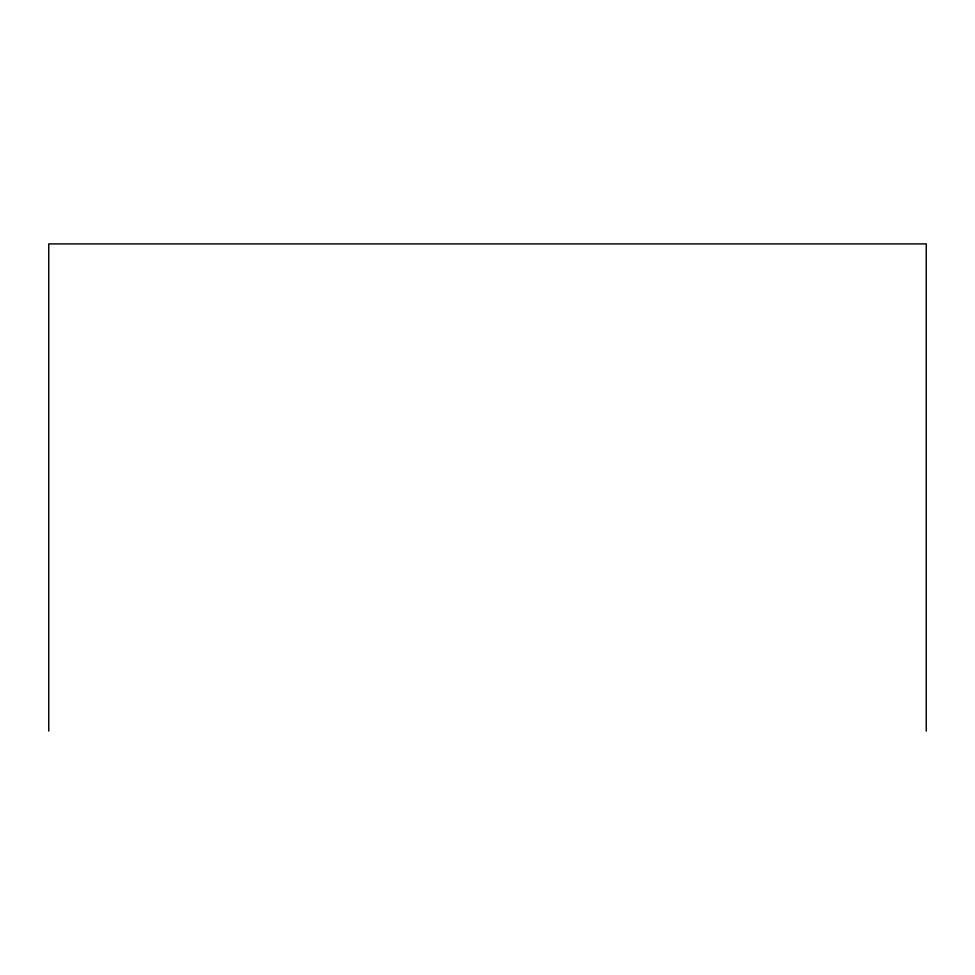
<?xml version="1.0" encoding="UTF-8"?>
<svg xmlns="http://www.w3.org/2000/svg" width="975" height="975" viewBox="0 0 975 975"><rect width="100%" height="100%" fill="white"/><g stroke="black" fill="none" stroke-linecap="round" stroke-linejoin="round"><path stroke-width="1.46" d="M926.25 731.092L926.25 243.908L48.75 243.908L48.75 731.092"/></g></svg>
